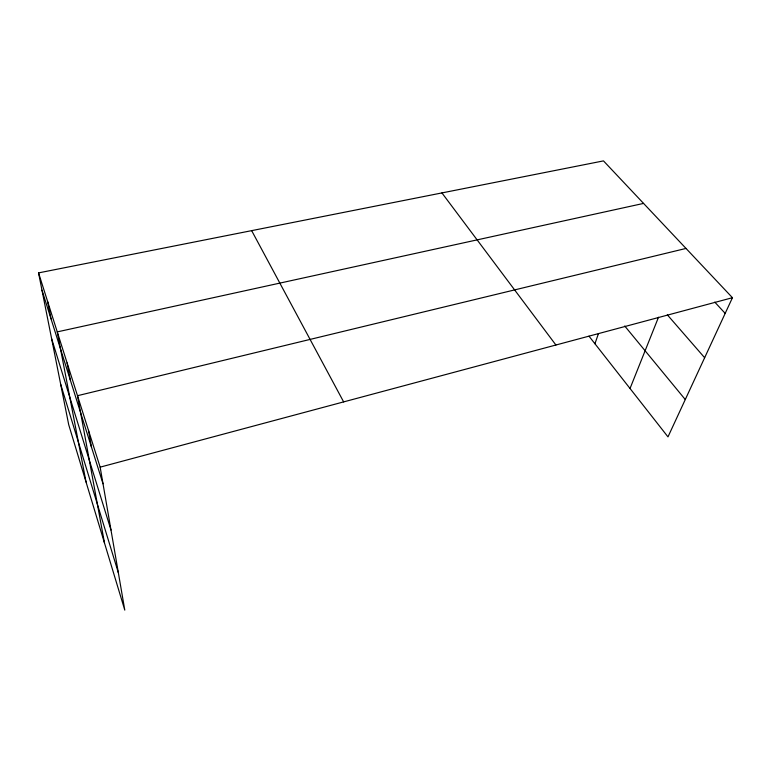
<?xml version="1.0" encoding="UTF-8"?>
<svg xmlns="http://www.w3.org/2000/svg" width="771" height="771" viewBox="0 0 771 771"><rect width="100%" height="100%" fill="white"/><g stroke="black" fill="none" stroke-linecap="round" stroke-linejoin="round"><path stroke-width="1.16" d="M594.942 343.75L598.421 333.708M630.032 388.488L658.511 317.228M38.55 272.895L100.153 467.149L124.786 610.112L68.715 424.725L38.55 272.895L603.481 160.888L732.45 297.702L667.985 436.878L589.005 336.185M100.153 467.149L732.45 297.702M686.007 248.435L77.495 395.706L104.499 543.015M643.563 203.409L57.256 331.887L86.044 482.02M714.765 302.107L725.183 313.392M667.368 314.857L704.646 357.725M624.722 325.998L685.274 399.551M441.928 192.923L555.91 345.013M251.664 230.645L343.644 401.893M41.981 290.166L103.025 483.783M51.638 338.748L110.995 530.053M60.687 384.305L118.349 572.757M47.657 301.606L51.021 318.847M67.096 362.919L70.315 380.036M88.501 430.391L91.498 447.228"/></g></svg>
